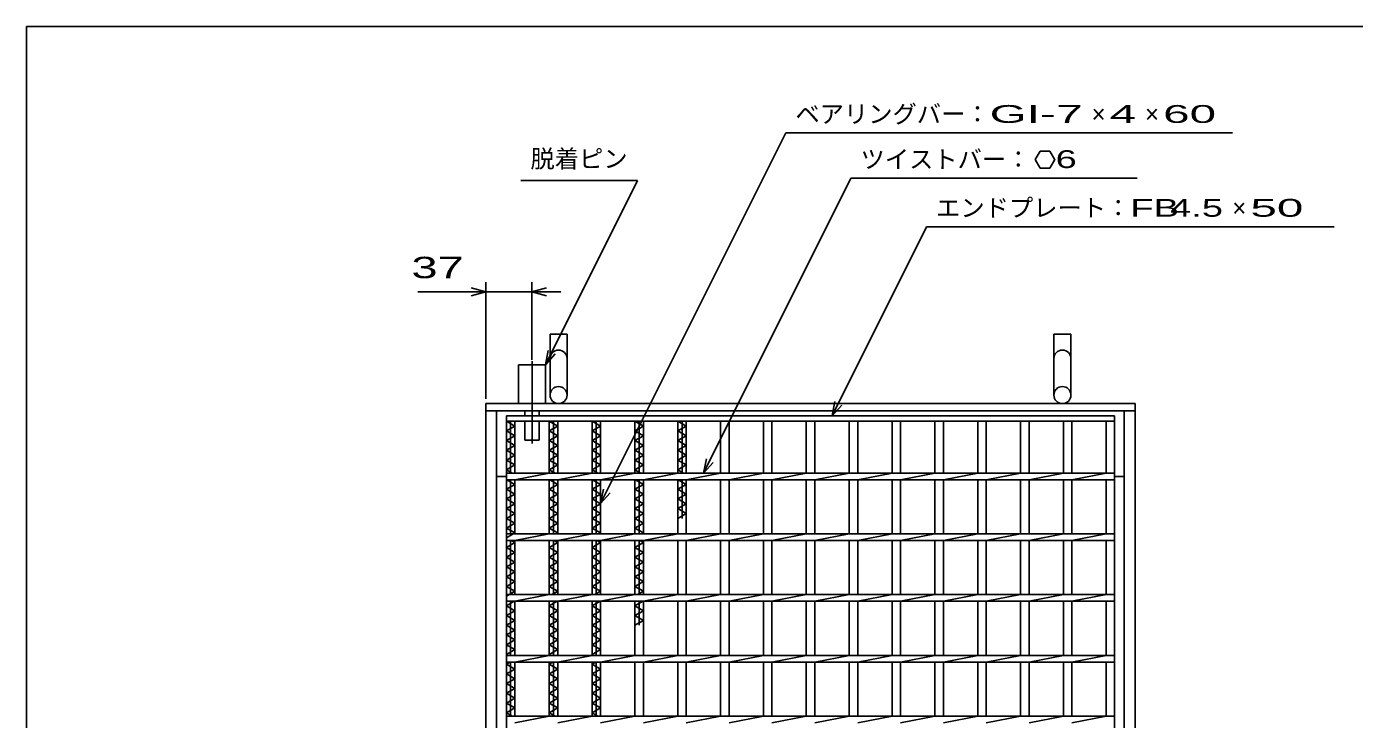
# Model space of a CAD drawing. Units: millimetres, scale not verified. Extents: x -1456 to 1385, y -1026 to 843.
# Drawn here: x -1383 to -289, y 272 to 843 of the extents above; entities that cross this region are included whole.
import ezdxf
from ezdxf.enums import TextEntityAlignment as Align

# ---------------------------------------------------------------- set-up
doc = ezdxf.new("R2010")
doc.units = ezdxf.units.MM
doc.header["$LTSCALE"] = 8
doc.linetypes.add('LONG_DASHED_DOTTED', pattern=[15.25, 12, -1.5, 0.25, -1.5])
for name, color, linetype, lineweight in [('0_2', 150, 'Continuous', 25), ('16', 3, 'Continuous', 25), ('19', 6, 'Continuous', 25), ('22', 4, 'Continuous', 25)]:
    doc.layers.add(name, color=color, linetype=linetype, lineweight=lineweight)
doc.styles.add('ベクトル', font='')
doc.styles.get('ベクトル').set_extended_font_data('ベクトル')

msp = doc.modelspace()

# ---------------------------------------------------------------- linework, layer by layer
at = {"layer": '0_2'}
for p, q in [((-1383.2, -917.2), (-1383.2, 842.8)), ((-1383.2, 842.8), (1384.8, 842.8))]:
    msp.add_line(p, q, dxfattribs=at)
at = {"layer": '16'}
for p, q in [((-988, 522.5), (-487, 522.5)), ((-988, 518), (-988, 522.5)), ((-487, 518), (-988, 518)), ((-988, -273), (-988, 518)), ((-988, 518), (-981, 518)), ((-981, 514), (-988, 518)), ((-984.5, 475.25), (-984.5, 518)), ((-981, 475.25), (-981, 518)), ((-952.7, 475.25), (-952.7, 518)), ((-952.7, 518), (-945.7, 518)), ((-945.7, 514), (-952.7, 518)), ((-949.2, 475.25), (-949.2, 518)), ((-945.7, 475.25), (-945.7, 518)), ((-917.4, 475.25), (-917.4, 518)), ((-917.4, 518), (-910.4, 518)), ((-910.4, 514), (-917.4, 518)), ((-913.9, 475.25), (-913.9, 518)), ((-910.4, 475.25), (-910.4, 518)), ((-882.1, 475.25), (-882.1, 518)), ((-882.1, 518), (-875.1, 518)), ((-875.1, 514), (-882.1, 518)), ((-878.6, 475.25), (-878.6, 518)), ((-875.1, 475.25), (-875.1, 518)), ((-846.8, 475.25), (-846.8, 518)), ((-846.8, 518), (-839.8, 518)), ((-839.8, 514), (-846.8, 518)), ((-843.3, 475.25), (-843.3, 518)), ((-839.8, 475.25), (-839.8, 518)), ((-811.5, 475.25), (-811.5, 518)), ((-811.5, 518), (-804.5, 518)), ((-804.5, 475.25), (-804.5, 518)), ((-776.2, 475.25), (-776.2, 518)), ((-776.2, 518), (-769.2, 518)), ((-769.2, 475.25), (-769.2, 518)), ((-740.9, 475.25), (-740.9, 518)), ((-740.9, 518), (-733.9, 518)), ((-733.9, 475.25), (-733.9, 518)), ((-705.6, 475.25), (-705.6, 518)), ((-705.6, 518), (-698.6, 518)), ((-698.6, 475.25), (-698.6, 518)), ((-670.3, 475.25), (-670.3, 518)), ((-670.3, 518), (-663.3, 518)), ((-663.3, 475.25), (-663.3, 518)), ((-635, 475.25), (-635, 518)), ((-635, 518), (-628, 518)), ((-628, 475.25), (-628, 518)), ((-599.7, 475.25), (-599.7, 518)), ((-599.7, 518), (-592.7, 518)), ((-592.7, 475.25), (-592.7, 518)), ((-564.4, 475.25), (-564.4, 518)), ((-564.4, 518), (-557.4, 518)), ((-557.4, 475.25), (-557.4, 518)), ((-529.1, 475.25), (-529.1, 518)), ((-529.1, 518), (-522.1, 518)), ((-522.1, 475.25), (-522.1, 518)), ((-494, 475.25), (-494, 518)), ((-494, 518), (-487, 518)), ((-487, 522.5), (-487, 518)), ((-487, -273), (-487, 518)), ((-988, 510), (-981, 514)), ((-981, 506), (-988, 510)), ((-988, 502), (-981, 506)), ((-952.7, 510), (-945.7, 514)), ((-945.7, 506), (-952.7, 510)), ((-952.7, 502), (-945.7, 506)), ((-917.4, 510), (-910.4, 514)), ((-910.4, 506), (-917.4, 510)), ((-917.4, 502), (-910.4, 506)), ((-882.1, 510), (-875.1, 514)), ((-875.1, 506), (-882.1, 510)), ((-882.1, 502), (-875.1, 506)), ((-846.8, 510), (-839.8, 514)), ((-839.8, 506), (-846.8, 510)), ((-846.8, 502), (-839.8, 506)), ((-981, 498), (-988, 502)), ((-988, 494), (-981, 498)), ((-981, 490), (-988, 494)), ((-945.7, 498), (-952.7, 502)), ((-952.7, 494), (-945.7, 498)), ((-945.7, 490), (-952.7, 494)), ((-910.4, 498), (-917.4, 502)), ((-917.4, 494), (-910.4, 498)), ((-910.4, 490), (-917.4, 494)), ((-875.1, 498), (-882.1, 502)), ((-882.1, 494), (-875.1, 498)), ((-875.1, 490), (-882.1, 494)), ((-839.8, 498), (-846.8, 502)), ((-846.8, 494), (-839.8, 498)), ((-839.8, 490), (-846.8, 494)), ((-988, 486), (-981, 490)), ((-981, 482), (-988, 486)), ((-988, 478), (-981, 482)), ((-952.7, 486), (-945.7, 490)), ((-945.7, 482), (-952.7, 486)), ((-952.7, 478), (-945.7, 482)), ((-917.4, 486), (-910.4, 490)), ((-910.4, 482), (-917.4, 486)), ((-917.4, 478), (-910.4, 482)), ((-882.1, 486), (-875.1, 490)), ((-875.1, 482), (-882.1, 486)), ((-882.1, 478), (-875.1, 482)), ((-846.8, 486), (-839.8, 490)), ((-839.8, 482), (-846.8, 486)), ((-846.8, 478), (-839.8, 482)), ((-983.188, 475.25), (-988, 478)), ((-988, 475.25), (-487, 475.25)), ((-988, 469.75), (-988, 475.25)), ((-981, 469.75), (-952.7, 475.25)), ((-947.888, 475.25), (-952.7, 478)), ((-945.7, 469.75), (-917.4, 475.25)), ((-912.588, 475.25), (-917.4, 478)), ((-910.4, 469.75), (-882.1, 475.25)), ((-877.287, 475.25), (-882.1, 478)), ((-875.1, 469.75), (-846.8, 475.25)), ((-841.987, 475.25), (-846.8, 478)), ((-839.8, 469.75), (-811.5, 475.25)), ((-804.5, 469.75), (-776.2, 475.25)), ((-769.2, 469.75), (-740.9, 475.25)), ((-733.9, 469.75), (-705.6, 475.25)), ((-698.6, 469.75), (-670.3, 475.25)), ((-663.3, 469.75), (-635, 475.25)), ((-628, 469.75), (-599.7, 475.25)), ((-592.7, 469.75), (-564.4, 475.25)), ((-557.4, 469.75), (-529.1, 475.25)), ((-522.1, 469.75), (-493.8, 475.25)), ((-487, 469.75), (-487, 475.25)), ((-988, 469.75), (-487, 469.75)), ((-988, 462), (-981, 466)), ((-981, 458), (-988, 462)), ((-981, 466), (-987.562, 469.75)), ((-984.5, 425.25), (-984.5, 469.75)), ((-981, 425.25), (-981, 469.75)), ((-952.7, 425.25), (-952.7, 469.75)), ((-952.7, 462), (-945.7, 466)), ((-945.7, 458), (-952.7, 462)), ((-945.7, 466), (-952.263, 469.75)), ((-949.2, 425.25), (-949.2, 469.75)), ((-945.7, 425.25), (-945.7, 469.75)), ((-917.4, 425.25), (-917.4, 469.75)), ((-917.4, 462), (-910.4, 466)), ((-910.4, 458), (-917.4, 462)), ((-910.4, 466), (-916.963, 469.75)), ((-913.9, 425.25), (-913.9, 469.75)), ((-910.4, 425.25), (-910.4, 469.75)), ((-882.1, 425.25), (-882.1, 469.75)), ((-882.1, 462), (-875.1, 466)), ((-875.1, 458), (-882.1, 462)), ((-875.1, 466), (-881.662, 469.75)), ((-878.6, 425.25), (-878.6, 469.75)), ((-875.1, 425.25), (-875.1, 469.75)), ((-846.8, 425.25), (-846.8, 469.75)), ((-846.8, 462), (-839.8, 466)), ((-839.8, 458), (-846.8, 462)), ((-839.8, 466), (-846.362, 469.75)), ((-843.3, 438), (-843.3, 469.75)), ((-839.8, 425.25), (-839.8, 469.75)), ((-811.5, 425.25), (-811.5, 469.75)), ((-804.5, 425.25), (-804.5, 469.75)), ((-776.2, 425.25), (-776.2, 469.75)), ((-769.2, 425.25), (-769.2, 469.75)), ((-740.9, 425.25), (-740.9, 469.75)), ((-733.9, 425.25), (-733.9, 469.75)), ((-705.6, 425.25), (-705.6, 469.75)), ((-698.6, 425.25), (-698.6, 469.75)), ((-670.3, 425.25), (-670.3, 469.75)), ((-663.3, 425.25), (-663.3, 469.75)), ((-635, 425.25), (-635, 469.75)), ((-628, 425.25), (-628, 469.75)), ((-599.7, 425.25), (-599.7, 469.75)), ((-592.7, 425.25), (-592.7, 469.75)), ((-564.4, 425.25), (-564.4, 469.75)), ((-557.4, 425.25), (-557.4, 469.75)), ((-529.1, 425.25), (-529.1, 469.75)), ((-522.1, 425.25), (-522.1, 469.75)), ((-494, 425.25), (-494, 469.75)), ((-988, 454), (-981, 458)), ((-981, 450), (-988, 454)), ((-988, 446), (-981, 450)), ((-952.7, 454), (-945.7, 458)), ((-945.7, 450), (-952.7, 454)), ((-952.7, 446), (-945.7, 450)), ((-917.4, 454), (-910.4, 458)), ((-910.4, 450), (-917.4, 454)), ((-917.4, 446), (-910.4, 450)), ((-882.1, 454), (-875.1, 458)), ((-875.1, 450), (-882.1, 454)), ((-882.1, 446), (-875.1, 450)), ((-846.8, 454), (-839.8, 458)), ((-839.8, 450), (-846.8, 454)), ((-846.8, 446), (-839.8, 450)), ((-981, 442), (-988, 446)), ((-988, 438), (-981, 442)), ((-981, 434), (-988, 438)), ((-945.7, 442), (-952.7, 446)), ((-952.7, 438), (-945.7, 442)), ((-945.7, 434), (-952.7, 438)), ((-910.4, 442), (-917.4, 446)), ((-917.4, 438), (-910.4, 442)), ((-910.4, 434), (-917.4, 438)), ((-875.1, 442), (-882.1, 446)), ((-882.1, 438), (-875.1, 442)), ((-875.1, 434), (-882.1, 438)), ((-839.8, 442), (-846.8, 446)), ((-846.8, 438), (-839.8, 442)), ((-988, 430), (-981, 434)), ((-981, 426), (-988, 430)), ((-952.7, 430), (-945.7, 434)), ((-945.7, 426), (-952.7, 430)), ((-917.4, 430), (-910.4, 434)), ((-910.4, 426), (-917.4, 430)), ((-882.1, 430), (-875.1, 434)), ((-875.1, 426), (-882.1, 430)), ((-988, 422), (-981, 426)), ((-988, 425.25), (-487, 425.25)), ((-988, 419.75), (-988, 425.25)), ((-988, 419.75), (-487, 419.75)), ((-988, 414), (-981, 418)), ((-984.5, 375.25), (-984.5, 419.75)), ((-981, 418), (-984.062, 419.75)), ((-981, 419.75), (-952.7, 425.25)), ((-981, 375.25), (-981, 419.75)), ((-952.7, 375.25), (-952.7, 419.75)), ((-952.7, 414), (-945.7, 418)), ((-949.2, 375.25), (-949.2, 419.75)), ((-945.7, 418), (-948.763, 419.75)), ((-947.013, 425.25), (-945.7, 426)), ((-945.7, 419.75), (-917.4, 425.25)), ((-945.7, 375.25), (-945.7, 419.75)), ((-917.4, 375.25), (-917.4, 419.75)), ((-917.4, 414), (-910.4, 418)), ((-913.9, 375.25), (-913.9, 419.75)), ((-910.4, 418), (-913.463, 419.75)), ((-911.713, 425.25), (-910.4, 426)), ((-910.4, 419.75), (-882.1, 425.25)), ((-910.4, 375.25), (-910.4, 419.75)), ((-882.1, 375.25), (-882.1, 419.75)), ((-882.1, 414), (-875.1, 418)), ((-878.6, 375.25), (-878.6, 419.75)), ((-875.1, 418), (-878.162, 419.75)), ((-876.412, 425.25), (-875.1, 426)), ((-875.1, 419.75), (-846.8, 425.25)), ((-875.1, 375.25), (-875.1, 419.75)), ((-846.8, 375.25), (-846.8, 419.75)), ((-839.8, 419.75), (-811.5, 425.25)), ((-839.8, 375.25), (-839.8, 419.75)), ((-811.5, 375.25), (-811.5, 419.75)), ((-804.5, 419.75), (-776.2, 425.25)), ((-804.5, 375.25), (-804.5, 419.75)), ((-776.2, 375.25), (-776.2, 419.75)), ((-769.2, 419.75), (-740.9, 425.25)), ((-769.2, 375.25), (-769.2, 419.75)), ((-740.9, 375.25), (-740.9, 419.75)), ((-733.9, 419.75), (-705.6, 425.25)), ((-733.9, 375.25), (-733.9, 419.75)), ((-705.6, 375.25), (-705.6, 419.75)), ((-698.6, 419.75), (-670.3, 425.25)), ((-698.6, 375.25), (-698.6, 419.75)), ((-670.3, 375.25), (-670.3, 419.75)), ((-663.3, 419.75), (-635, 425.25)), ((-663.3, 375.25), (-663.3, 419.75)), ((-635, 375.25), (-635, 419.75)), ((-628, 419.75), (-599.7, 425.25)), ((-628, 375.25), (-628, 419.75)), ((-599.7, 375.25), (-599.7, 419.75)), ((-592.7, 419.75), (-564.4, 425.25)), ((-592.7, 375.25), (-592.7, 419.75)), ((-564.4, 375.25), (-564.4, 419.75)), ((-557.4, 419.75), (-529.1, 425.25)), ((-557.4, 375.25), (-557.4, 419.75)), ((-529.1, 375.25), (-529.1, 419.75)), ((-522.1, 419.75), (-493.8, 425.25)), ((-522.1, 375.25), (-522.1, 419.75)), ((-494, 375.25), (-494, 419.75)), ((-487, 419.75), (-487, 425.25)), ((-981, 410), (-988, 414)), ((-988, 406), (-981, 410)), ((-981, 402), (-988, 406)), ((-945.7, 410), (-952.7, 414)), ((-952.7, 406), (-945.7, 410)), ((-945.7, 402), (-952.7, 406)), ((-910.4, 410), (-917.4, 414)), ((-917.4, 406), (-910.4, 410)), ((-910.4, 402), (-917.4, 406)), ((-875.1, 410), (-882.1, 414)), ((-882.1, 406), (-875.1, 410)), ((-875.1, 402), (-882.1, 406)), ((-988, 398), (-981, 402)), ((-981, 394), (-988, 398)), ((-988, 390), (-981, 394)), ((-952.7, 398), (-945.7, 402)), ((-945.7, 394), (-952.7, 398)), ((-952.7, 390), (-945.7, 394)), ((-917.4, 398), (-910.4, 402)), ((-910.4, 394), (-917.4, 398)), ((-917.4, 390), (-910.4, 394)), ((-882.1, 398), (-875.1, 402)), ((-875.1, 394), (-882.1, 398)), ((-882.1, 390), (-875.1, 394)), ((-981, 386), (-988, 390)), ((-988, 382), (-981, 386)), ((-945.7, 386), (-952.7, 390)), ((-952.7, 382), (-945.7, 386)), ((-910.4, 386), (-917.4, 390)), ((-917.4, 382), (-910.4, 386)), ((-875.1, 386), (-882.1, 390)), ((-882.1, 382), (-875.1, 386)), ((-981, 378), (-988, 382)), ((-988, 374), (-981, 378)), ((-988, 375.25), (-487, 375.25)), ((-988, 369.75), (-988, 375.25)), ((-981, 369.75), (-952.7, 375.25)), ((-945.7, 378), (-952.7, 382)), ((-950.513, 375.25), (-945.7, 378)), ((-945.7, 369.75), (-917.4, 375.25)), ((-910.4, 378), (-917.4, 382)), ((-915.213, 375.25), (-910.4, 378)), ((-910.4, 369.75), (-882.1, 375.25)), ((-875.1, 378), (-882.1, 382)), ((-879.912, 375.25), (-875.1, 378)), ((-875.1, 369.75), (-846.8, 375.25)), ((-839.8, 369.75), (-811.5, 375.25)), ((-804.5, 369.75), (-776.2, 375.25)), ((-769.2, 369.75), (-740.9, 375.25)), ((-733.9, 369.75), (-705.6, 375.25)), ((-698.6, 369.75), (-670.3, 375.25)), ((-663.3, 369.75), (-635, 375.25)), ((-628, 369.75), (-599.7, 375.25)), ((-592.7, 369.75), (-564.4, 375.25)), ((-557.4, 369.75), (-529.1, 375.25)), ((-522.1, 369.75), (-493.8, 375.25)), ((-487, 369.75), (-487, 375.25)), ((-988, 369.75), (-487, 369.75)), ((-988, 366), (-981.438, 369.75)), ((-981, 362), (-988, 366)), ((-988, 358), (-981, 362)), ((-984.5, 325.25), (-984.5, 369.75)), ((-981, 325.25), (-981, 369.75)), ((-952.7, 325.25), (-952.7, 369.75)), ((-952.7, 366), (-946.138, 369.75)), ((-945.7, 362), (-952.7, 366)), ((-952.7, 358), (-945.7, 362)), ((-949.2, 325.25), (-949.2, 369.75)), ((-945.7, 325.25), (-945.7, 369.75)), ((-917.4, 325.25), (-917.4, 369.75)), ((-917.4, 366), (-910.838, 369.75)), ((-910.4, 362), (-917.4, 366)), ((-917.4, 358), (-910.4, 362)), ((-913.9, 325.25), (-913.9, 369.75)), ((-910.4, 325.25), (-910.4, 369.75)), ((-882.1, 325.25), (-882.1, 369.75)), ((-882.1, 366), (-875.537, 369.75)), ((-875.1, 362), (-882.1, 366)), ((-882.1, 358), (-875.1, 362)), ((-878.6, 350), (-878.6, 369.75)), ((-875.1, 325.25), (-875.1, 369.75)), ((-846.8, 325.25), (-846.8, 369.75)), ((-839.8, 325.25), (-839.8, 369.75)), ((-811.5, 325.25), (-811.5, 369.75)), ((-804.5, 325.25), (-804.5, 369.75)), ((-776.2, 325.25), (-776.2, 369.75)), ((-769.2, 325.25), (-769.2, 369.75)), ((-740.9, 325.25), (-740.9, 369.75)), ((-733.9, 325.25), (-733.9, 369.75)), ((-705.6, 325.25), (-705.6, 369.75)), ((-698.6, 325.25), (-698.6, 369.75)), ((-670.3, 325.25), (-670.3, 369.75)), ((-663.3, 325.25), (-663.3, 369.75)), ((-635, 325.25), (-635, 369.75)), ((-628, 325.25), (-628, 369.75)), ((-599.7, 325.25), (-599.7, 369.75)), ((-592.7, 325.25), (-592.7, 369.75)), ((-564.4, 325.25), (-564.4, 369.75)), ((-557.4, 325.25), (-557.4, 369.75)), ((-529.1, 325.25), (-529.1, 369.75)), ((-522.1, 325.25), (-522.1, 369.75)), ((-494, 325.25), (-494, 369.75)), ((-981, 354), (-988, 358)), ((-988, 350), (-981, 354)), ((-945.7, 354), (-952.7, 358)), ((-952.7, 350), (-945.7, 354)), ((-910.4, 354), (-917.4, 358)), ((-917.4, 350), (-910.4, 354)), ((-875.1, 354), (-882.1, 358)), ((-882.1, 350), (-875.1, 354)), ((-981, 346), (-988, 350)), ((-988, 342), (-981, 346)), ((-981, 338), (-988, 342)), ((-945.7, 346), (-952.7, 350)), ((-952.7, 342), (-945.7, 346)), ((-945.7, 338), (-952.7, 342)), ((-910.4, 346), (-917.4, 350)), ((-917.4, 342), (-910.4, 346)), ((-910.4, 338), (-917.4, 342)), ((-988, 334), (-981, 338)), ((-981, 330), (-988, 334)), ((-988, 326), (-981, 330)), ((-952.7, 334), (-945.7, 338)), ((-945.7, 330), (-952.7, 334)), ((-952.7, 326), (-945.7, 330)), ((-917.4, 334), (-910.4, 338)), ((-910.4, 330), (-917.4, 334)), ((-917.4, 326), (-910.4, 330)), ((-986.688, 325.25), (-988, 326)), ((-988, 325.25), (-487, 325.25)), ((-988, 319.75), (-988, 325.25)), ((-988, 319.75), (-487, 319.75)), ((-988, 318), (-984.938, 319.75)), ((-981, 314), (-988, 318)), ((-984.5, 275.25), (-984.5, 319.75)), ((-981, 319.75), (-952.7, 325.25)), ((-981, 275.25), (-981, 319.75)), ((-951.388, 325.25), (-952.7, 326)), ((-952.7, 275.25), (-952.7, 319.75)), ((-952.7, 318), (-949.638, 319.75)), ((-945.7, 314), (-952.7, 318)), ((-949.2, 275.25), (-949.2, 319.75)), ((-945.7, 319.75), (-917.4, 325.25)), ((-945.7, 275.25), (-945.7, 319.75)), ((-916.088, 325.25), (-917.4, 326)), ((-917.4, 275.25), (-917.4, 319.75)), ((-917.4, 318), (-914.338, 319.75)), ((-910.4, 314), (-917.4, 318)), ((-913.9, 275.25), (-913.9, 319.75)), ((-910.4, 319.75), (-882.1, 325.25)), ((-910.4, 275.25), (-910.4, 319.75)), ((-882.1, 275.25), (-882.1, 319.75)), ((-875.1, 319.75), (-846.8, 325.25)), ((-875.1, 275.25), (-875.1, 319.75)), ((-846.8, 275.25), (-846.8, 319.75)), ((-839.8, 319.75), (-811.5, 325.25)), ((-839.8, 275.25), (-839.8, 319.75)), ((-811.5, 275.25), (-811.5, 319.75)), ((-804.5, 319.75), (-776.2, 325.25)), ((-804.5, 275.25), (-804.5, 319.75)), ((-776.2, 275.25), (-776.2, 319.75)), ((-769.2, 319.75), (-740.9, 325.25)), ((-769.2, 275.25), (-769.2, 319.75)), ((-740.9, 275.25), (-740.9, 319.75)), ((-733.9, 319.75), (-705.6, 325.25)), ((-733.9, 275.25), (-733.9, 319.75)), ((-705.6, 275.25), (-705.6, 319.75)), ((-698.6, 319.75), (-670.3, 325.25)), ((-698.6, 275.25), (-698.6, 319.75)), ((-670.3, 275.25), (-670.3, 319.75)), ((-663.3, 319.75), (-635, 325.25)), ((-663.3, 275.25), (-663.3, 319.75)), ((-635, 275.25), (-635, 319.75)), ((-628, 319.75), (-599.7, 325.25)), ((-628, 275.25), (-628, 319.75)), ((-599.7, 275.25), (-599.7, 319.75)), ((-592.7, 319.75), (-564.4, 325.25)), ((-592.7, 275.25), (-592.7, 319.75)), ((-564.4, 275.25), (-564.4, 319.75)), ((-557.4, 319.75), (-529.1, 325.25)), ((-557.4, 275.25), (-557.4, 319.75)), ((-529.1, 275.25), (-529.1, 319.75)), ((-522.1, 319.75), (-493.8, 325.25)), ((-522.1, 275.25), (-522.1, 319.75)), ((-494, 275.25), (-494, 319.75)), ((-487, 319.75), (-487, 325.25)), ((-988, 310), (-981, 314)), ((-981, 306), (-988, 310)), ((-952.7, 310), (-945.7, 314)), ((-945.7, 306), (-952.7, 310)), ((-917.4, 310), (-910.4, 314)), ((-910.4, 306), (-917.4, 310)), ((-988, 302), (-981, 306)), ((-981, 298), (-988, 302)), ((-988, 294), (-981, 298)), ((-952.7, 302), (-945.7, 306)), ((-945.7, 298), (-952.7, 302)), ((-952.7, 294), (-945.7, 298)), ((-917.4, 302), (-910.4, 306)), ((-910.4, 298), (-917.4, 302)), ((-917.4, 294), (-910.4, 298)), ((-981, 290), (-988, 294)), ((-988, 286), (-981, 290)), ((-981, 282), (-988, 286)), ((-945.7, 290), (-952.7, 294)), ((-952.7, 286), (-945.7, 290)), ((-945.7, 282), (-952.7, 286)), ((-910.4, 290), (-917.4, 294)), ((-917.4, 286), (-910.4, 290)), ((-910.4, 282), (-917.4, 286)), ((-988, 278), (-981, 282)), ((-983.188, 275.25), (-988, 278)), ((-988, 275.25), (-487, 275.25)), ((-988, 269.75), (-988, 275.25)), ((-981, 269.75), (-952.7, 275.25)), ((-952.7, 278), (-945.7, 282)), ((-947.888, 275.25), (-952.7, 278)), ((-945.7, 269.75), (-917.4, 275.25)), ((-917.4, 278), (-910.4, 282)), ((-912.588, 275.25), (-917.4, 278)), ((-910.4, 269.75), (-882.1, 275.25)), ((-875.1, 269.75), (-846.8, 275.25)), ((-839.8, 269.75), (-811.5, 275.25)), ((-804.5, 269.75), (-776.2, 275.25)), ((-769.2, 269.75), (-740.9, 275.25)), ((-733.9, 269.75), (-705.6, 275.25)), ((-698.6, 269.75), (-670.3, 275.25)), ((-663.3, 269.75), (-635, 275.25)), ((-628, 269.75), (-599.7, 275.25)), ((-592.7, 269.75), (-564.4, 275.25)), ((-557.4, 269.75), (-529.1, 275.25)), ((-522.1, 269.75), (-493.8, 275.25)), ((-487, 269.75), (-487, 275.25))]:
    msp.add_line(p, q, dxfattribs=at)
at = {"layer": '19'}
for p, q in [((-952, 539.5), (-952, 589.5)), ((-952, 589.5), (-938, 589.5)), ((-938, 539.5), (-938, 589.5)), ((-537, 539.5), (-537, 589.5)), ((-537, 589.5), (-523, 589.5)), ((-523, 539.5), (-523, 589.5)), ((-977.85, 532.5), (-977.85, 564.5)), ((-977.85, 564.5), (-955.85, 564.5)), ((-955.85, 564.5), (-955.85, 532.5)), ((-1005, 532.5), (-470, 532.5)), ((-1005, -287.5), (-1005, 532.5)), ((-1005, 526.5), (-470, 526.5)), ((-996, -281.5), (-996, 526.5)), ((-972.85, 522.5), (-972.85, 526.5)), ((-960.85, 522.5), (-960.85, 526.5)), ((-479, -281.5), (-479, 526.5)), ((-470, -287.5), (-470, 532.5)), ((-972.85, 502.5), (-972.85, 518)), ((-960.85, 502.5), (-960.85, 518)), ((-972.85, 502.5), (-960.85, 502.5)), ((-996, 472.5), (-988, 472.5)), ((-487, 472.5), (-479, 472.5))]:
    msp.add_line(p, q, dxfattribs=at)
at = {"layer": '19', "linetype": 'LONG_DASHED_DOTTED'}
msp.add_line((-966.85, 567.5), (-966.85, 499.5), dxfattribs=at)
at = {"layer": '19'}
for centre in [(-945, 539.5), (-530, 539.5)]:
    msp.add_circle(centre, 7, dxfattribs=at)
for centre in [(-945, 569.5), (-530, 569.5)]:
    msp.add_arc(centre, 7, 0, 180, dxfattribs=at)
at = {"layer": '22'}
for p, q in [((-910.4, 450.25), (-757.9, 755.25)), ((-757.9, 755.25), (-389.9, 755.25)), ((-548.274, 740.212), (-552.274, 733.284)), ((-552.274, 733.284), (-548.274, 726.356)), ((-540.274, 740.212), (-548.274, 740.212)), ((-536.275, 733.2), (-540.274, 740.212)), ((-540.274, 726.356), (-536.274, 733.284)), ((-548.274, 726.356), (-540.274, 726.356)), ((-976.1, 716), (-880.1, 716)), ((-955.85, 564.5), (-880.1, 716)), ((-825.65, 475.25), (-704.275, 718)), ((-704.275, 718), (-468.275, 718)), ((-719.75, 522.5), (-642, 678)), ((-642, 678), (-306, 678)), ((-1061, 624.5), (-1005, 624.5)), ((-1005, 624.5), (-1017, 627.7)), ((-1017, 621.3), (-1005, 624.5)), ((-1005, 536.5), (-1005, 632.5)), ((-1005, 624.5), (-967, 624.5)), ((-967, 568.496), (-967, 632.5)), ((-967, 624.5), (-955, 627.7)), ((-955, 621.3), (-967, 624.5)), ((-967, 624.5), (-943, 624.5)), ((-955.85, 564.5), (-953.45, 576.18)), ((-955.85, 564.5), (-947.85, 573.3)), ((-719.75, 522.5), (-717.35, 534.18)), ((-719.75, 522.5), (-711.75, 531.3)), ((-825.65, 475.25), (-823.25, 486.93)), ((-825.65, 475.25), (-817.65, 484.05)), ((-910.4, 450.25), (-908, 461.93)), ((-910.4, 450.25), (-902.4, 459.05))]:
    msp.add_line(p, q, dxfattribs=at)

# ---------------------------------------------------------------- texts
at = {"layer": '22', "color": 2, "style": 'ベクトル'}
for s, p in [('ベアリングバー：', (-749.9, 770.85)), ('×', (-505.9, 770.85)), ('×', (-461.9, 770.85)), ('脱着ピン', (-968.1, 734)), ('ツイストバー：', (-696.275, 733.6)), ('エンドプレート：', (-634, 693.6)), ('×', (-390, 693.6))]:
    msp.add_text(s, height=14.66, dxfattribs=at).set_placement(p, align=Align.MIDDLE_LEFT)
for s, height, width, p in [('GI-', 14.66, 2, (-589.9, 770.85)), (' 7 ', 14.66, 2, (-545.9, 770.85)), (' 4 ', 14.66, 2, (-501.9, 770.85)), (' 60 ', 14.66, 2, (-457.9, 770.85)), (' 6', 14.66, 1.6, (-544.274, 733.684)), ('FB', 14.66, 1.6, (-474, 693.6)), (' 4.5 ', 14.66, 1.6, (-450, 693.6)), (' 50 ', 14.66, 2, (-386, 693.6)), (' 37 ', 17.6, 1.65, (-1077, 644.5))]:
    msp.add_text(s, height=height, dxfattribs=dict(at, width=width)).set_placement(p, align=Align.MIDDLE_LEFT)

doc.saveas('drawing.dxf')
